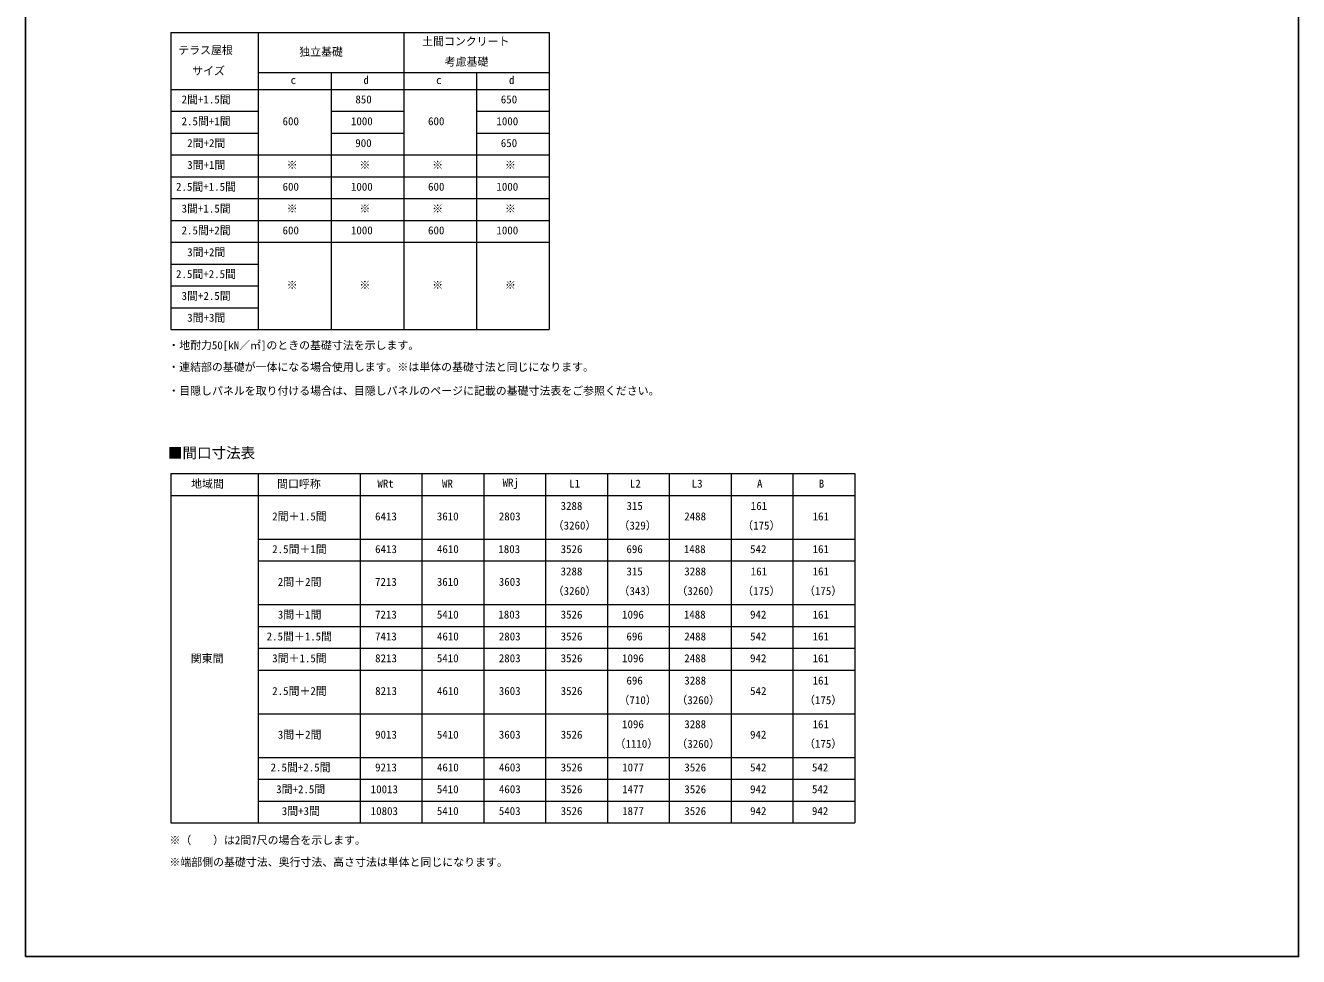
# Model space of a CAD drawing. Units: millimetres, scale not verified. Extents: x -8750 to 8750, y -12999 to 12940.
# Drawn here: x -8750 to 8750, y -12999 to -203 of the extents above; entities that cross this region are included whole.
import ezdxf
from ezdxf.enums import TextEntityAlignment as Align

# ---------------------------------------------------------------- set-up
doc = ezdxf.new("R2010")
doc.units = ezdxf.units.MM
doc.header["$LTSCALE"] = 70
doc.layers.add('0-1_TABLE1', color=7, linetype='Continuous', lineweight=18)
doc.layers.add('0-2_USER1', color=3, linetype='Continuous')
doc.layers.add('0-7_YKK_ZWAK', color=7, linetype='Continuous')
doc.styles.add('ＭＳ ゴシック', font='')
doc.styles.get('ＭＳ ゴシック').set_extended_font_data('MS Gothic')

msp = doc.modelspace()

# ---------------------------------------------------------------- linework, layer by layer
at = {"layer": '0-1_TABLE1'}
for p, q in [((-6750, -299.81), (-1550, -299.81)), ((-6750, -299.81), (-6750, -4382.44)), ((-5550, -299.81), (-5550, -4382.44)), ((-3550, -299.81), (-3550, -4382.44)), ((-1550, -299.81), (-1550, -4382.44)), ((-5550, -849.81), (-1550, -849.81)), ((-4550, -849.81), (-4550, -4382.44)), ((-2550, -849.81), (-2550, -4382.44)), ((-6750, -1082.44), (-1550, -1082.44)), ((-6750, -1382.44), (-5550, -1382.44)), ((-4550, -1382.44), (-3550, -1382.44)), ((-2550, -1382.44), (-1550, -1382.44)), ((-6750, -1682.44), (-5550, -1682.44)), ((-4550, -1682.44), (-3550, -1682.44)), ((-2550, -1682.44), (-1550, -1682.44)), ((-6750, -1982.44), (-1550, -1982.44)), ((-6750, -2282.44), (-1550, -2282.44)), ((-6750, -2582.44), (-1550, -2582.44)), ((-6750, -2882.44), (-1550, -2882.44)), ((-6750, -3182.44), (-1550, -3182.44)), ((-6750, -3482.44), (-5550, -3482.44)), ((-6750, -3782.44), (-5550, -3782.44)), ((-6750, -4082.44), (-5550, -4082.44)), ((-6750, -4382.44), (-1550, -4382.44)), ((-6750, -6362.92), (2650, -6362.92)), ((-6750, -6362.92), (-6750, -11162.92)), ((-5550, -6362.92), (-5550, -11162.92)), ((-4150, -6362.92), (-4150, -11162.92)), ((-3300, -6362.92), (-3300, -11162.92)), ((-2450, -6362.92), (-2450, -11162.92)), ((-1600, -6362.92), (-1600, -11162.92)), ((-750, -6362.92), (-750, -11162.92)), ((100, -6362.92), (100, -11162.92)), ((950, -6362.92), (950, -11162.92)), ((1800, -6362.92), (1800, -11162.92)), ((2650, -6362.92), (2650, -11162.92)), ((-6750, -6662.92), (2650, -6662.92)), ((-5550, -7262.92), (2650, -7262.92)), ((-5550, -7562.92), (2650, -7562.92)), ((-5550, -8162.92), (2650, -8162.92)), ((-5550, -8462.92), (2650, -8462.92)), ((-5550, -8762.92), (2650, -8762.92)), ((-5550, -9062.92), (2650, -9062.92)), ((-5550, -9662.92), (2650, -9662.92)), ((-5550, -10262.92), (2650, -10262.92)), ((-5550, -10562.92), (2650, -10562.92)), ((-5550, -10862.92), (2650, -10862.92)), ((-6750, -11162.92), (2650, -11162.92))]:
    msp.add_line(p, q, dxfattribs=at)
at = {"layer": '0-7_YKK_ZWAK'}
msp.add_line((-8750, 12500.6), (-8750, -12999.4), dxfattribs=at)
msp.add_lwpolyline([(-8750, -12999.4), (8750, -12999.4), (8750, 12500.6)], dxfattribs=at)

# ---------------------------------------------------------------- texts
at = {"layer": '0-1_TABLE1', "style": 'ＭＳ ゴシック'}
for s, p in [('テラス屋根', (-6649.43, -630.47)), ('独立基礎', (-4986.36, -653.64)), ('土間コンクリート', (-3297.44, -509.89)), ('考慮基礎', (-2986.79, -788.87)), ('サイズ', (-6458.1, -915.42)), ('c', (-5104.97, -1041.13)), ('d', (-4104.12, -1041.13)), ('c', (-3104.97, -1041.13)), ('d', (-2104.12, -1041.13)), ('2間+1.5間', (-6603.41, -1307.87)), ('850', (-4214.91, -1307.44)), ('650', (-2215.77, -1307.44)), ('2.5間+1間', (-6603.41, -1607.87)), ('600', (-5215.77, -1607.44)), ('1000', (-4275.85, -1607.44)), ('600', (-3215.77, -1607.44)), ('1000', (-2275.85, -1607.44)), ('2間+2間', (-6526.7, -1907.87)), ('900', (-4215.77, -1907.44)), ('650', (-2215.77, -1907.44)), ('3間+1間', (-6526.7, -2207.87)), ('※', (-5159.09, -2209.15)), ('※', (-4159.09, -2209.15)), ('※', (-3159.09, -2209.15)), ('※', (-2159.09, -2209.15)), ('2.5間+1.5間', (-6680.11, -2507.87)), ('600', (-5215.77, -2507.44)), ('1000', (-4275.85, -2507.44)), ('600', (-3215.77, -2507.44)), ('1000', (-2275.85, -2507.44)), ('3間+1.5間', (-6603.41, -2807.87)), ('※', (-5159.09, -2809.15)), ('※', (-4159.09, -2809.15)), ('※', (-3159.09, -2809.15)), ('※', (-2159.09, -2809.15)), ('2.5間+2間', (-6603.41, -3107.87)), ('600', (-5215.77, -3107.44)), ('1000', (-4275.85, -3107.44)), ('600', (-3215.77, -3107.44)), ('1000', (-2275.85, -3107.44)), ('3間+2間', (-6526.7, -3407.87)), ('2.5間+2.5間', (-6680.11, -3707.87)), ('※', (-5159.09, -3859.15)), ('※', (-4159.09, -3859.15)), ('※', (-3159.09, -3859.15)), ('※', (-2159.09, -3859.15)), ('3間+2.5間', (-6603.41, -4007.87)), ('3間+3間', (-6526.7, -4307.87)), ('地域間', (-6472.59, -6590.05)), ('間口呼称', (-5290.63, -6591.33)), ('WRt', (-3912.07, -6587.92)), ('WR', (-3023.72, -6587.92)), ('WRj', (-2191.19, -6573.43)), ('L1', (-1276.42, -6587.92)), ('L2', (-441.34, -6587.92)), ('L3', (408.66, -6587.92)), ('A', (1305.97, -6587.92)), ('B', (2155.11, -6587.92)), ('3288', (-1393.61, -6894.17)), ('315', (-488.64, -6894.17)), ('161', (1220.31, -6894.17)), ('2間＋1.5間', (-5357.95, -7038.35)), ('6413', (-3943.61, -7037.92)), ('3610', (-3094.89, -7037.92)), ('2803', (-2243.18, -7037.92)), ('2488', (306.39, -7037.92)), ('161', (2070.31, -7037.92)), ('（3260）', (-1501.85, -7163.77)), ('（329）', (-597.3, -7163.77)), ('（175）', (1102.7, -7163.77)), ('2.5間＋1間', (-5357.95, -7488.35)), ('6413', (-3943.61, -7487.92)), ('4610', (-3093.18, -7487.92)), ('1803', (-2249.15, -7487.92)), ('3526', (-1392.76, -7487.92)), ('696', (-488.64, -7487.92)), ('1488', (300.43, -7487.92)), ('542', (1211.36, -7487.92)), ('161', (2070.31, -7487.92)), ('3288', (-1393.61, -7794.17)), ('315', (-488.64, -7794.17)), ('3288', (306.39, -7794.17)), ('161', (1220.31, -7794.17)), ('161', (2070.31, -7794.17)), ('2間＋2間', (-5281.25, -7938.35)), ('7213', (-3944.89, -7937.92)), ('3610', (-3094.89, -7937.92)), ('3603', (-2243.18, -7937.92)), ('（3260）', (-1501.85, -8063.77)), ('（343）', (-597.3, -8063.77)), ('（3260）', (198.15, -8063.77)), ('（175）', (1102.7, -8063.77)), ('（175）', (1952.7, -8063.77)), ('3間＋1間', (-5281.25, -8388.35)), ('7213', (-3944.89, -8387.92)), ('5410', (-3094.89, -8387.92)), ('1803', (-2249.15, -8387.92)), ('3526', (-1392.76, -8387.92)), ('1096', (-548.72, -8387.92)), ('1488', (300.43, -8387.92)), ('942', (1210.94, -8387.92)), ('161', (2070.31, -8387.92)), ('2.5間＋1.5間', (-5434.66, -8688.35)), ('7413', (-3944.89, -8687.92)), ('4610', (-3093.18, -8687.92)), ('2803', (-2243.18, -8687.92)), ('3526', (-1392.76, -8687.92)), ('696', (-488.64, -8687.92)), ('2488', (306.39, -8687.92)), ('542', (1211.36, -8687.92)), ('161', (2070.31, -8687.92)), ('関東間', (-6476.85, -8990.9)), ('3間＋1.5間', (-5357.95, -8988.35)), ('8213', (-3942.76, -8987.92)), ('5410', (-3094.89, -8987.92)), ('2803', (-2243.18, -8987.92)), ('3526', (-1392.76, -8987.92)), ('1096', (-548.72, -8987.92)), ('2488', (306.39, -8987.92)), ('942', (1210.94, -8987.92)), ('161', (2070.31, -8987.92)), ('696', (-488.64, -9294.17)), ('3288', (306.39, -9294.17)), ('161', (2070.31, -9294.17)), ('2.5間＋2間', (-5357.95, -9438.35)), ('8213', (-3942.76, -9437.92)), ('4610', (-3093.18, -9437.92)), ('3603', (-2243.18, -9437.92)), ('3526', (-1392.76, -9437.92)), ('（710）', (-597.3, -9563.77)), ('（3260）', (198.15, -9563.77)), ('542', (1211.36, -9437.92)), ('（175）', (1952.7, -9563.77)), ('1096', (-548.72, -9894.17)), ('3288', (306.39, -9894.17)), ('161', (2070.31, -9894.17)), ('3間＋2間', (-5281.25, -10038.35)), ('9013', (-3943.61, -10037.92)), ('5410', (-3094.89, -10037.92)), ('3603', (-2243.18, -10037.92)), ('3526', (-1392.76, -10037.92)), ('942', (1210.94, -10037.92)), ('（1110）', (-651.85, -10163.77)), ('（3260）', (198.15, -10163.77)), ('（175）', (1952.7, -10163.77)), ('2.5間+2.5間', (-5380.11, -10488.35)), ('9213', (-3943.61, -10487.92)), ('4610', (-3093.18, -10487.92)), ('4603', (-2241.48, -10487.92)), ('3526', (-1392.76, -10487.92)), ('1077', (-547.87, -10487.92)), ('3526', (307.24, -10487.92)), ('542', (1211.36, -10487.92)), ('542', (2061.36, -10487.92)), ('3間+2.5間', (-5303.41, -10788.35)), ('10013', (-4003.69, -10787.92)), ('5410', (-3094.89, -10787.92)), ('4603', (-2241.48, -10787.92)), ('3526', (-1392.76, -10787.92)), ('1477', (-547.87, -10787.92)), ('3526', (307.24, -10787.92)), ('942', (1210.94, -10787.92)), ('542', (2061.36, -10787.92)), ('3間+3間', (-5226.7, -11088.35)), ('10803', (-4003.69, -11087.92)), ('5410', (-3094.89, -11087.92)), ('5403', (-2243.18, -11087.92)), ('3526', (-1392.76, -11087.92)), ('1877', (-547.87, -11087.92)), ('3526', (307.24, -11087.92)), ('942', (1210.94, -11087.92)), ('942', (2060.94, -11087.92))]:
    msp.add_text(s, height=110, dxfattribs=at).set_placement(p, align=Align.BOTTOM_LEFT)
at = {"layer": '0-2_USER1', "style": 'ＭＳ ゴシック'}
for s, height, p in [('・地耐力50[kN／㎡]のときの基礎寸法を示します。', 110, (-6787.3, -4686.32)), ('・連結部の基礎が一体になる場合使用します。※は単体の基礎寸法と同じになります。', 110, (-6787.3, -4985.47)), ('・目隠しパネルを取り付ける場合は、目隠しパネルのページに記載の基礎寸法表をご参照ください。', 110, (-6785.8, -5312.66)), ('■間口寸法表', 146.6, (-6792.05, -6195.01)), ('※（    ）は2間7尺の場合を示します。', 110, (-6770.45, -11488.49)), ('※端部側の基礎寸法、奥行寸法、高さ寸法は単体と同じになります。', 110, (-6770.45, -11789.34))]:
    msp.add_text(s, height=height, dxfattribs=at).set_placement(p, align=Align.BOTTOM_LEFT)

doc.saveas('drawing.dxf')
